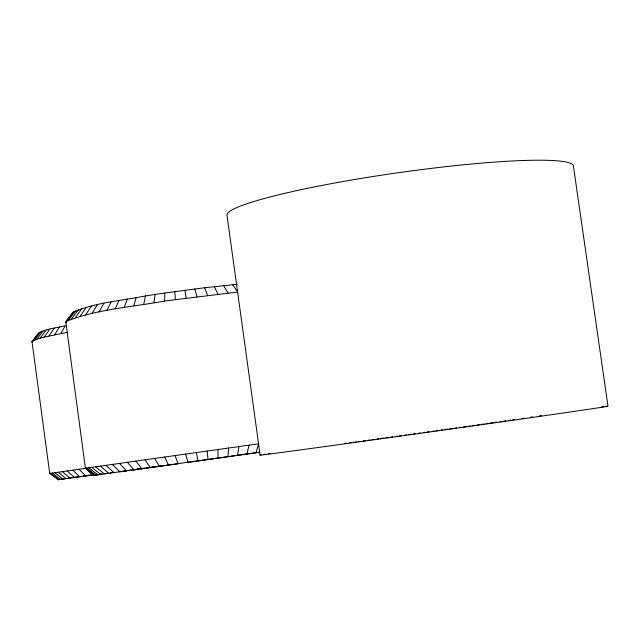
<?xml version="1.0" encoding="UTF-8"?>
<svg xmlns="http://www.w3.org/2000/svg" width="640" height="640" viewBox="0 0 640 640"><rect width="100%" height="100%" fill="white"/><g stroke="black" fill="none" stroke-linecap="round" stroke-linejoin="round"><path stroke-width="0.96" d="M38.424 333.808L38.424 333.264C46.52 328.624 56.384 328.032 65.312 325.696L60.776 333.608C51.224 336.064 40.704 336.688 32 341.528L49.72 473.448L58.176 479.736L96.504 474.52M89.92 471.056L86.08 468.16L85.4 468.248L174.984 455.568L178.216 463.776L94.936 475.216L85.4 468.248L65.776 321.576C96.944 309.024 131.736 307.2 164.632 301.04L164.848 293L204.64 287.744L237.448 284.264M227.912 456.784L228.56 448.048L258.72 443.816L255.904 452.808L188.056 462.4L185.592 454.08M154.064 302.6L155.048 294.448L164.848 293M237.56 455.416L238.96 446.584M143.744 304.192L145.48 295.936L155.048 294.448M72.744 313.104L72.888 312.408C95.512 302.264 121.344 300.912 145.48 295.936M246.92 454.088L249.04 445.176M133.768 305.8L136.224 297.432M124.224 307.408L127.368 298.944M115.184 309.008L118.976 300.44M106.736 310.584L111.128 301.912M98.936 312.112L103.88 303.36M91.856 313.592L97.288 304.76M54.528 334.872L59.496 326.896M85.544 315.008L91.408 306.096M48.976 336.08L54.328 328.04M80.048 316.344L86.288 307.376M44.16 337.208L49.84 329.112M75.4 317.6L81.944 308.568M40.112 338.264L46.064 330.12M71.632 318.752L78.424 309.68M36.864 339.224L43.016 331.04M68.768 319.808L75.728 310.696M34.416 340.096L40.72 331.88M32.024 342.072L36.096 336.816M73.888 311.608L65.648 322.28L66.424 322.856M32.8 340.864L39.192 332.624M32 341.528L38.424 333.264M65.776 321.576L72.888 312.408M60.776 333.608L67.664 332.288M94.696 475.224L98.944 474.544M62.336 479.056L58.176 479.736M99.696 474.432L101.952 474.096M92.12 475.128L86.064 468.28L49.72 473.448L50.48 473.344M63.288 478.92L71.184 477.76M105.696 473.544L107.48 473.288M472.352 425.688L475.312 425.264M477.288 424.976L479.264 424.688M481.24 424.4L484.2 423.968M486.176 423.68L488.152 423.392M490.128 423.104L493.088 422.672M495.064 422.384L497.04 422.104M500 421.672L501.976 421.384M503.952 421.096L505.928 420.808M508.888 420.376L510.864 420.088M512.84 419.8L514.816 419.512M521.728 418.512L523.704 418.224M530.616 417.216L532.584 416.928M539.496 415.928L541.472 415.64M72.848 477.52L80.256 476.448M110.152 472.896L111.864 472.648M119.112 471.6L121.032 471.32M122.84 471.064L125.552 470.672M82.912 476.072L84.848 475.792M86.792 475.512L88.736 475.232M91.44 474.848L93.24 474.592M86.68 475.624L89.608 475.2M91.568 474.92L94.496 474.504M136.96 469.032L138.8 468.768M125.584 470.784L123.616 471.064L126.4 470.736M128.536 470.36L130.504 470.08M132.472 469.8L135.424 469.376M137.392 469.088L139.36 468.808M141.328 468.528L144.28 468.104M146.248 467.824L148.216 467.544M151.168 467.12L153.136 466.84M160.016 465.848L161.984 465.568M168.872 464.584L170.84 464.304M259.48 452.168L137.696 469.328M255.904 452.808L259.696 452.272M164.632 301.04L237.744 292.04L232.688 284.704M174.984 455.568L228.56 448.048M99.136 474.16L101.016 473.896M246.312 453.688L248.272 453.416M353.368 442.304L356.32 441.888M358.288 441.616L360.256 441.344M363.2 440.928L365.168 440.656M368.12 440.24L370.088 439.968M372.048 439.696L374.016 439.424M376.968 439.008L378.936 438.736M380.904 438.456L383.848 438.048M385.816 437.776L387.784 437.496M390.736 437.088L392.704 436.816M395.648 436.4L397.616 436.128M399.584 435.856L401.552 435.576M404.496 435.168L406.464 434.896M408.432 434.616L411.384 434.208M413.352 433.936L415.312 433.656M418.264 433.248L420.232 432.976M423.184 432.56L425.144 432.288M427.112 432.016L429.08 431.736M432.032 431.328L434 431.056M435.96 430.776L438.912 430.368M440.88 430.096L442.848 429.816M444.816 429.544L447.76 429.136M449.728 428.856L452.68 428.448M454.648 428.176L456.608 427.896M459.56 427.488L461.528 427.216M463.496 426.936L466.448 426.528M468.408 426.256L470.376 425.976M344.552 443.4L346.512 443.152M349.448 442.792L351.408 442.544M83.744 476.04L95.928 474.528M128.288 470.504L136.76 469.448M85.616 468.208L94.936 475.216M93.76 473.952L95.296 475.112M50.64 473.304L59.016 479.64M86.744 468.048L96.032 475.096M52.336 473.064L60.624 479.432M88.792 467.752L97.968 474.848M54.848 472.704L62.992 479.12M91.752 467.328L100.76 474.48M58.176 472.224L66.112 478.704M95.608 466.776L104.376 474M62.296 471.64L69.968 478.176M100.344 466.104L108.808 473.4M67.184 470.952L74.528 477.56M105.928 465.312L114.024 472.688M72.8 470.152L79.768 476.84M112.328 464.408L119.992 471.872M79.112 469.264L85.648 476.024M119.488 463.392L126.664 470.952M127.368 462.28L133.992 469.936M135.888 461.08L141.92 468.84M144.992 459.792L150.376 467.664M154.6 458.44L159.296 466.424M223.672 285.616L228.04 293.04M164.624 457.032L168.6 465.12M214.304 286.632L217.944 294.144M204.64 287.744L207.536 295.36M194.784 288.952L196.904 296.672M196.344 452.568L198.032 460.992M184.8 290.24L186.144 298.064M608 406.184L573.504 166.68A175.056 18.032 -8.1 0 0 397.864 172.784A175.056 18.032 -8.1 0 0 227.072 215.872L260.128 455.056M207.16 451.048L208.056 459.584M174.8 291.592L175.36 299.52M217.928 449.536L218.048 458.176M605.28 406.464A175.744 0.736 -8 0 1 439.392 430.64A175.744 0.736 -8 0 1 261.28 454.832M263.712 454.424A175.744 0.736 -8 0 1 265.392 454.16M268.264 453.712A175.744 0.736 -8 0 1 270.16 453.424M601.624 406.912A175.744 0.736 -8 0 1 603.488 406.68"/></g></svg>
